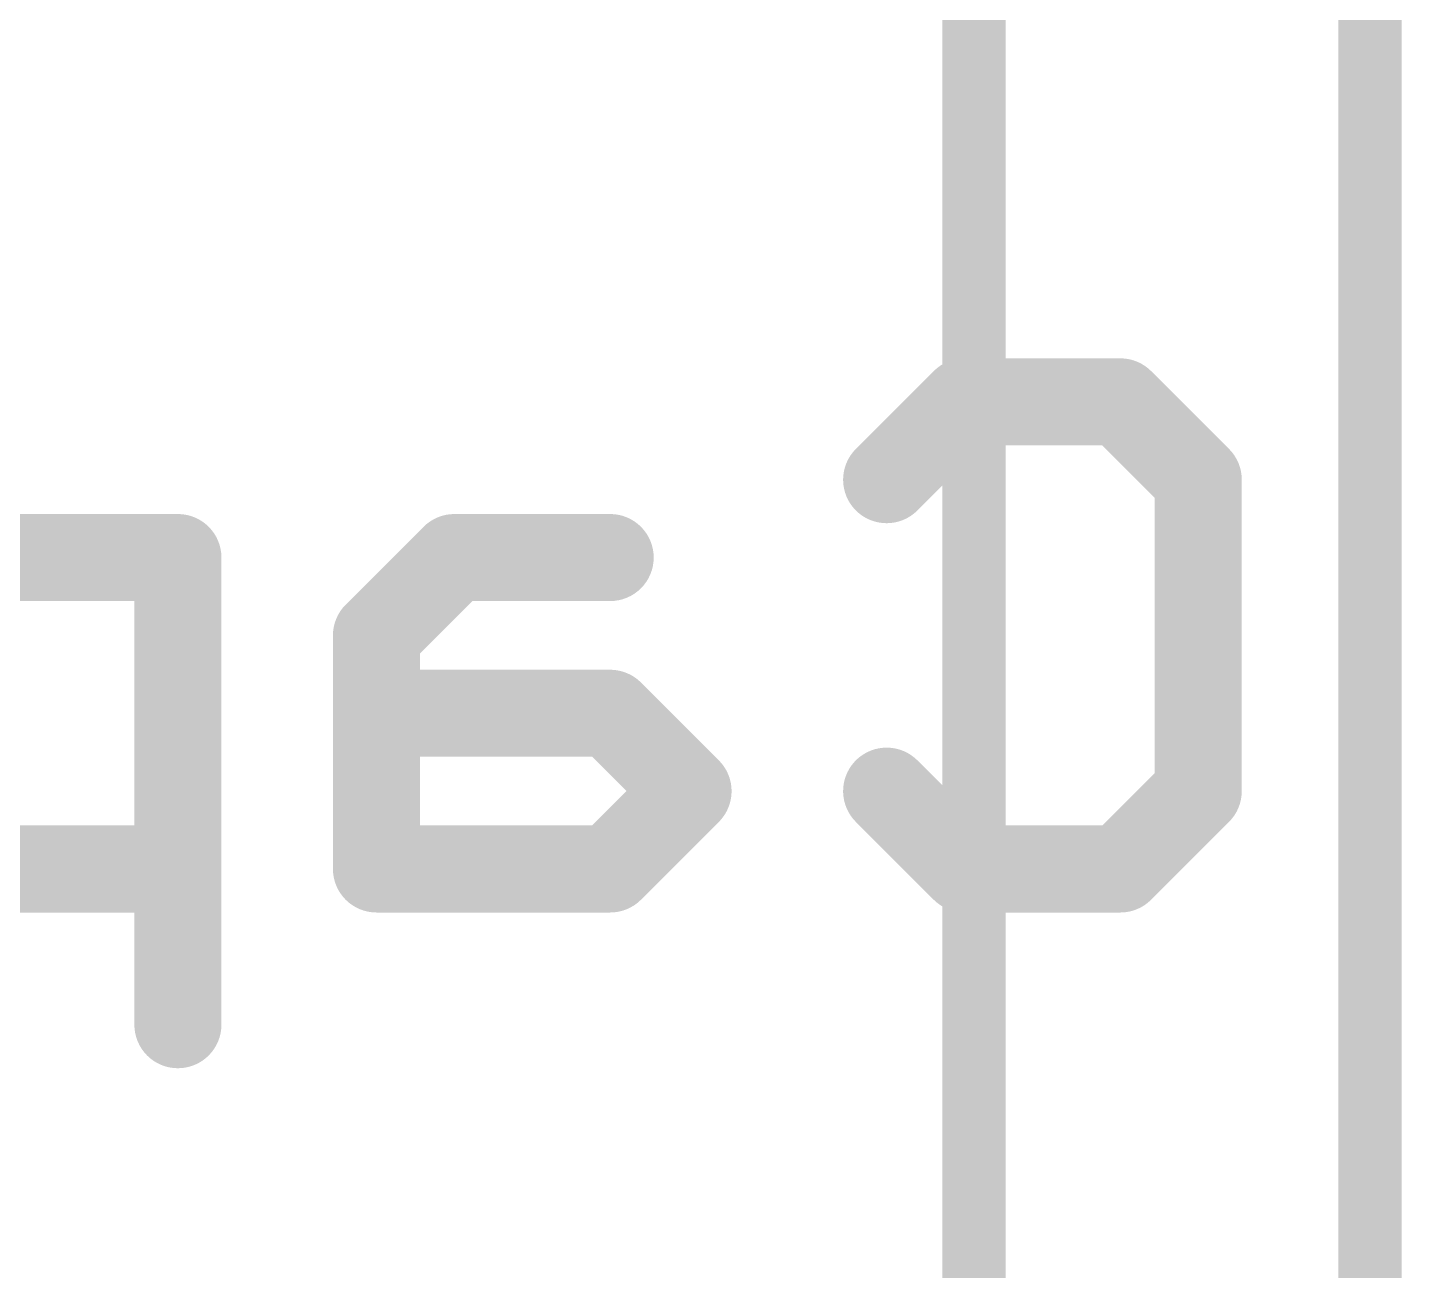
# Model space of a CAD drawing. Extents: x 0 to 48, y -23 to 79.
# Drawn here: x 27.442 to 31.852, y 35.681 to 39.672 of the extents above; entities that cross this region are included whole.
import ezdxf

# ---------------------------------------------------------------- set-up
doc = ezdxf.new("R2010")
doc.units = 0
for name, color, linetype in [('1', 12, 'CONTINUOUS'), ('16', 132, 'CONTINUOUS'), ('22', 40, 'CONTINUOUS')]:
    doc.layers.add(name, color=color, linetype=linetype)

msp = doc.modelspace()

# ---------------------------------------------------------------- linework, layer by layer
at = {"layer": '1', "const_width": 0.2032}
msp.add_lwpolyline([(30.48, 31.006), (30.48, 40.114)], dxfattribs=at)
at = {"layer": '16', "const_width": 0.2032}
msp.add_lwpolyline([(31.75, 13.843), (31.75, 43.18)], dxfattribs=at)
at = {"layer": '22', "const_width": 0.2794}
for points in [[(30.1993, 38.2196), (30.4493, 38.4696)], [(30.4493, 38.4696), (30.9492, 38.4696)], [(30.9492, 38.4696), (31.1992, 38.2196)], [(31.1992, 38.2196), (31.1992, 37.2197)], [(27.9249, 37.9696), (27.175, 37.9696)], [(27.9249, 36.4697), (27.9249, 37.9696)], [(28.8121, 37.9696), (28.5621, 37.7196)], [(29.3121, 37.9696), (28.8121, 37.9696)], [(28.5621, 37.7196), (28.5621, 36.9697)], [(29.3121, 37.4697), (28.5621, 37.4697)], [(29.5621, 37.2197), (29.3121, 37.4697)], [(29.3121, 36.9697), (29.5621, 37.2197)], [(30.4493, 36.9697), (30.1993, 37.2197)], [(31.1992, 37.2197), (30.9492, 36.9697)], [(27.175, 36.9697), (27.9249, 36.9697)], [(28.5621, 36.9697), (29.3121, 36.9697)], [(30.9492, 36.9697), (30.4493, 36.9697)]]:
    msp.add_lwpolyline(points, dxfattribs=at)
at = {"layer": '22', "const_width": 0.1397}
for points in [[(30.4493, 38.5394, 1), (30.4493, 38.3997)], [(30.4987, 38.4202, 1), (30.3999, 38.519)], [(30.9986, 38.519, 1), (30.8998, 38.4202)], [(30.9492, 38.3997, 1), (30.9492, 38.5394)], [(30.1499, 38.269, 1), (30.2487, 38.1702)], [(31.2691, 38.2196, 1), (31.1294, 38.2196)], [(31.1498, 38.1702, 1), (31.2486, 38.269)], [(27.9947, 37.9696, 1), (27.855, 37.9696)], [(27.9249, 37.8998, 1), (27.9249, 38.0395)], [(28.8121, 38.0395, 1), (28.8121, 37.8998)], [(28.8615, 37.9202, 1), (28.7627, 38.019)], [(29.3121, 37.8998, 1), (29.3121, 38.0395)], [(28.5127, 37.769, 1), (28.6115, 37.6702)], [(28.632, 37.7196, 1), (28.4923, 37.7196)], [(28.5621, 37.5395, 1), (28.5621, 37.3998)], [(29.3615, 37.5191, 1), (29.2627, 37.4203)], [(29.3121, 37.3998, 1), (29.3121, 37.5395)], [(29.6114, 37.1703, 1), (29.5127, 37.2691)], [(30.2487, 37.2691, 1), (30.1499, 37.1703)], [(31.2486, 37.1703, 1), (31.1498, 37.2691)], [(29.5127, 37.1703, 1), (29.6114, 37.2691)], [(31.1294, 37.2197, 1), (31.2691, 37.2197)], [(27.9249, 36.8999, 1), (27.9249, 37.0396)], [(28.5621, 37.0396, 1), (28.5621, 36.8999)], [(29.2627, 37.0191, 1), (29.3615, 36.9203)], [(29.3121, 36.8999, 1), (29.3121, 37.0396)], [(30.4493, 37.0396, 1), (30.4493, 36.8999)], [(30.3999, 36.9203, 1), (30.4987, 37.0191)], [(30.8998, 37.0191, 1), (30.9986, 36.9203)], [(30.9492, 36.8999, 1), (30.9492, 37.0396)], [(28.4923, 36.9697, 1), (28.632, 36.9697)], [(27.855, 36.4697, 1), (27.9947, 36.4697)]]:
    msp.add_lwpolyline(points, format="xyb", dxfattribs=at)

doc.saveas('drawing.dxf')
